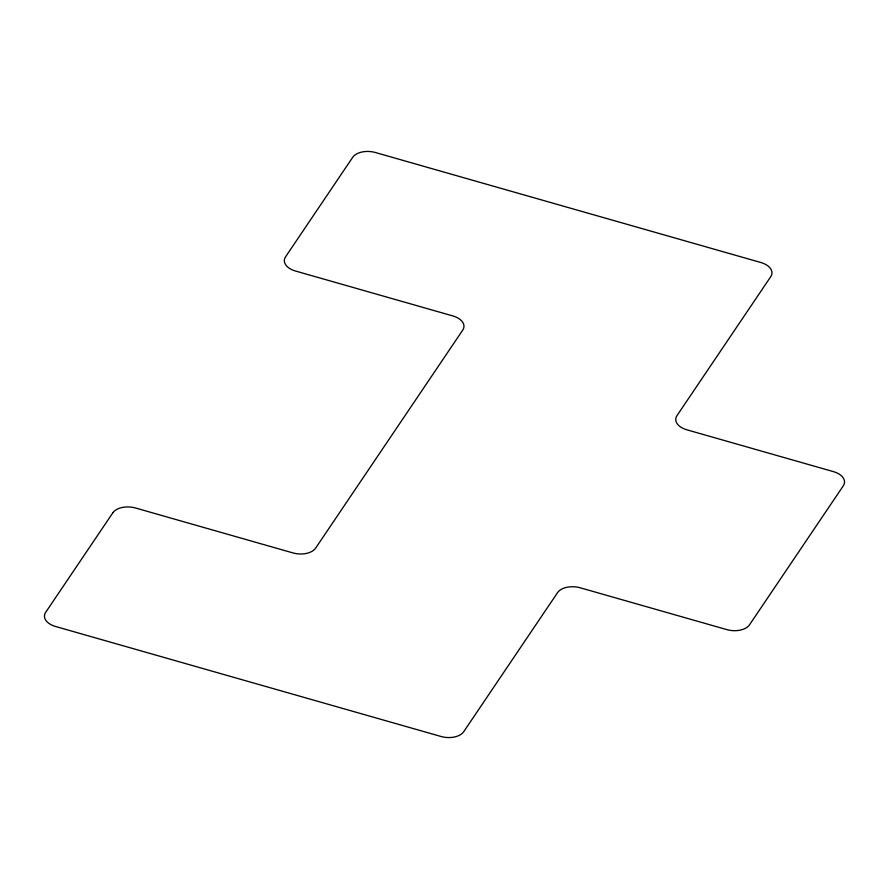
<?xml version="1.0" encoding="UTF-8"?>
<svg xmlns="http://www.w3.org/2000/svg" width="889" height="889" viewBox="0 0 889 889"><rect width="100%" height="100%" fill="white"/><g stroke="black" fill="none" stroke-linecap="round" stroke-linejoin="round"><path stroke-width="1.33" d="M112.825 512.82L45.661 612.354A17.536 10.501 4.4 0 0 55.551 626.489L441.055 736.492A17.536 10.501 4.4 0 0 463.747 731.658L557.559 592.63A17.536 10.501 4.4 0 1 580.239 587.796L726.835 629.623A17.536 10.501 4.4 0 0 749.527 624.789L843.339 485.761A17.536 10.501 4.4 0 0 833.449 471.637L686.841 429.798A17.536 10.501 4.4 0 1 676.951 415.674L770.763 276.646A17.536 10.501 4.4 0 0 760.873 262.511L375.369 152.508A17.536 10.501 4.4 0 0 352.689 157.342L285.525 256.877A17.536 10.501 4.4 0 0 295.415 271.001L452.879 315.939A17.536 10.501 4.4 0 1 462.769 330.063L315.651 548.091A17.536 10.501 4.4 0 1 292.97 552.925L135.506 507.997A17.536 10.501 4.4 0 0 112.825 512.82"/></g></svg>
